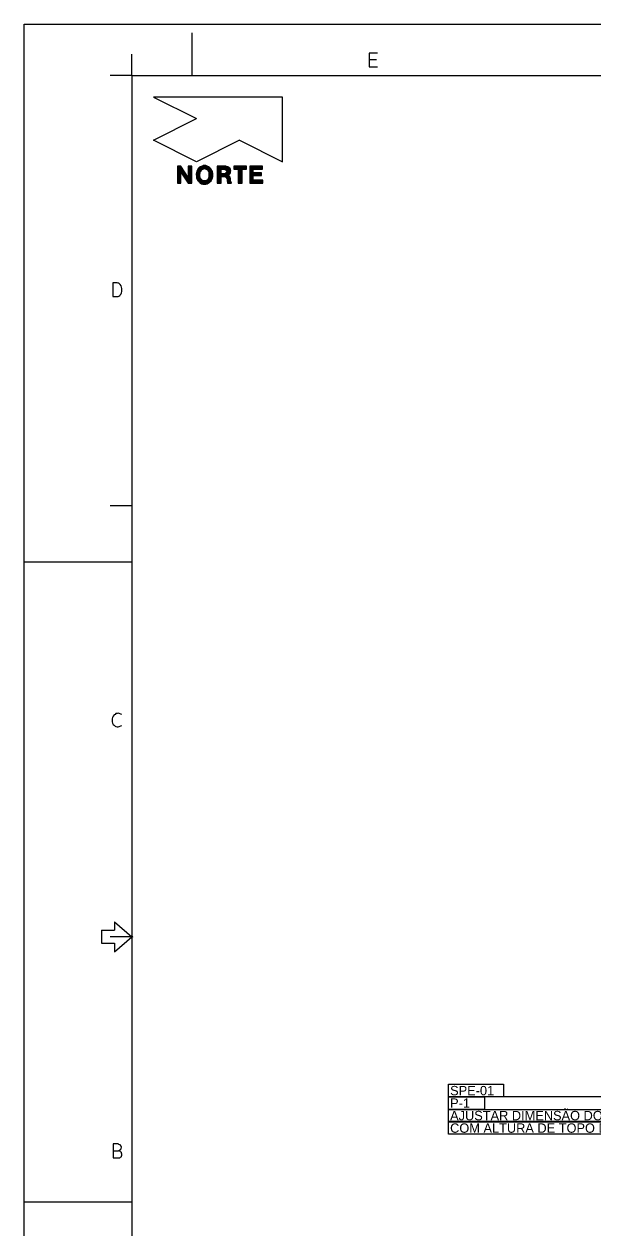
# Model space of a CAD drawing. Extents: x 0 to 597, y 0 to 422.
# Drawn here: x 0 to 132.5, y 141.9 to 421.7 of the extents above; entities that cross this region are included whole.
import ezdxf

# ---------------------------------------------------------------- set-up
doc = ezdxf.new("R2010")
doc.units = 0
doc.header["$MEASUREMENT"] = 0
doc.layers.add('GT_1', color=7, linetype='Continuous')
doc.styles.add('HTX1', font='O8116901', dxfattribs={"width": 1.02})

msp = doc.modelspace()

# ---------------------------------------------------------------- linework, layer by layer
at = {"linetype": 'Continuous'}
msp.add_lwpolyline([(0, 421.74), (597.11, 421.74), (597.11, 0), (0, 0)], close=True, dxfattribs=at)
at = {"layer": 'GT_1', "flags": 128}
for points in [[(0, 417.48), (0, 421.74), (4.26, 421.74)], [(39, 409.8), (39, 419.7)], [(25, 409.8), (25, 414.8)], [(82, 415), (80.1, 415), (80.1, 411.8), (82, 411.8)], [(80.1, 413.5), (81.8, 413.5)], [(25, 409.8), (20, 409.8)], [(25, 409.8), (25, 10)], [(25, 409.8), (583.8, 409.8)], [(60, 404.8), (30, 404.8)], [(30, 404.8), (40, 399.8)], [(60, 389.8), (60, 404.8)], [(30, 394.8), (40, 399.8)], [(40, 389.8), (30, 394.8)], [(50, 394.8), (40, 389.8)], [(50, 394.8), (60, 389.8)], [(36, 384.8), (36.4, 384.8), (36.4, 387.4), (38.1, 384.8), (38.9, 384.8), (38.9, 388.8), (38.1, 388.8), (38.1, 386.1), (36.4, 388.8), (35.6, 388.8), (35.6, 384.8), (36, 384.8)], [(35.6, 388.6), (36.5, 388.6)], [(35.6, 388.4), (36.7, 388.4)], [(35.6, 388.2), (36.8, 388.2)], [(35.6, 388), (36.9, 388)], [(35.6, 387.8), (37, 387.8)], [(35.6, 387.6), (37.2, 387.6)], [(35.6, 387.4), (36.4, 387.4)], [(35.6, 387.2), (36.4, 387.2)], [(35.6, 387), (36.4, 387)], [(35.6, 386.8), (36.4, 386.8)], [(35.6, 386.6), (36.4, 386.6)], [(35.6, 386.4), (36.4, 386.4)], [(36.5, 387.4), (37.3, 387.4)], [(36.6, 387.2), (37.4, 387.2)], [(36.7, 387), (37.5, 387)], [(36.8, 386.8), (37.7, 386.8)], [(37, 386.6), (37.8, 386.6)], [(37.1, 386.4), (37.9, 386.4)], [(38.1, 388.6), (38.9, 388.6)], [(38.1, 388.4), (38.9, 388.4)], [(38.1, 388.2), (38.9, 388.2)], [(38.1, 388), (38.9, 388)], [(38.1, 387.8), (38.9, 387.8)], [(38.1, 387.6), (38.9, 387.6)], [(38.1, 387.4), (38.9, 387.4)], [(38.1, 387.2), (38.9, 387.2)], [(38.1, 387), (38.9, 387)], [(38.1, 386.8), (38.9, 386.8)], [(38.1, 386.6), (38.9, 386.6)], [(38.1, 386.4), (38.9, 386.4)], [(40, 386.6), (40, 386.4), (40, 386), (40.2, 385.7), (40.4, 385.4), (40.6, 385.1), (40.9, 384.9), (41.2, 384.7), (41.5, 384.6), (41.9, 384.6), (42.2, 384.6), (42.5, 384.7), (42.8, 384.9), (43.1, 385.1), (43.4, 385.4), (43.6, 385.7), (43.7, 386), (43.8, 386.4), (43.8, 386.8), (43.8, 387.1), (43.7, 387.5), (43.6, 387.8), (43.4, 388.1), (43.1, 388.4), (42.8, 388.6), (42.5, 388.8), (42.2, 388.9), (41.9, 388.9), (41.6, 388.9), (41.4, 388.8), (41.1, 388.7), (40.9, 388.6), (40.7, 388.5), (40.5, 388.3), (40.3, 388.1), (40.2, 387.8), (40.1, 387.6), (40, 387.3), (39.9, 387), (39.9, 386.8), (40, 386.6)], [(39.9, 387), (40.8, 387)], [(39.9, 386.8), (40.8, 386.8)], [(39.9, 386.6), (40.8, 386.6)], [(40, 387.4), (40.9, 387.4)], [(40, 387.2), (40.9, 387.2)], [(40, 386.4), (40.8, 386.4)], [(40.1, 387.6), (41, 387.6)], [(40.2, 387.8), (41.1, 387.8)], [(40.3, 388), (41.3, 388)], [(40.4, 388.2), (41.7, 388.2)], [(40.6, 388.4), (43.1, 388.4)], [(40.8, 386.9), (40.8, 387), (40.9, 387.2), (40.9, 387.5), (41.1, 387.7), (41.2, 387.9), (41.3, 388), (41.5, 388.1), (41.7, 388.2), (41.9, 388.2), (42.1, 388.2), (42.2, 388.1), (42.4, 388), (42.6, 387.9), (42.7, 387.7), (42.8, 387.5), (42.9, 387.2), (42.9, 387), (42.9, 386.7), (42.9, 386.5), (42.9, 386.2), (42.8, 386), (42.7, 385.8), (42.6, 385.6), (42.4, 385.5), (42.3, 385.4), (42.1, 385.4), (41.9, 385.4), (41.7, 385.4), (41.5, 385.4), (41.3, 385.5), (41.2, 385.7), (41, 385.8), (40.9, 386), (40.9, 386.2), (40.8, 386.5), (40.8, 386.7), (40.8, 386.9)], [(40.9, 388.6), (42.9, 388.6)], [(41.3, 388.8), (42.5, 388.8)], [(42, 388.2), (43.3, 388.2)], [(42.4, 388), (43.5, 388)], [(42.6, 387.8), (43.6, 387.8)], [(42.7, 387.6), (43.7, 387.6)], [(42.8, 387.4), (43.7, 387.4)], [(42.9, 387.2), (43.8, 387.2)], [(42.9, 387), (43.8, 387)], [(42.9, 386.8), (43.8, 386.8)], [(42.9, 386.6), (43.8, 386.6)], [(42.9, 386.4), (43.8, 386.4)], [(45.3, 384.8), (45.7, 384.8), (45.7, 386.4), (46.3, 386.4), (46.5, 386.4), (46.7, 386.3), (46.9, 386.2), (47, 386), (47.1, 385.8), (47.1, 385.5), (47.2, 384.8), (48.1, 384.8), (47.9, 385.4), (47.9, 385.9), (47.8, 386.2), (47.7, 386.4), (47.6, 386.5), (47.5, 386.6), (47.3, 386.7), (47.5, 386.8), (47.7, 386.9), (47.8, 387.1), (47.9, 387.2), (47.9, 387.5), (48, 387.7), (47.9, 387.9), (47.9, 388.1), (47.8, 388.2), (47.6, 388.4), (47.5, 388.5), (47.3, 388.6), (47, 388.7), (46.8, 388.8), (46.6, 388.8), (44.8, 388.8), (44.8, 384.8), (45.3, 384.8)], [(44.8, 388.6), (47.3, 388.6)], [(44.8, 388.4), (47.6, 388.4)], [(44.8, 388.2), (47.8, 388.2)], [(44.8, 388), (45.7, 388)], [(44.8, 387.8), (45.7, 387.8)], [(44.8, 387.6), (45.7, 387.6)], [(44.8, 387.4), (45.7, 387.4)], [(44.8, 387.2), (45.7, 387.2)], [(44.8, 387), (47.7, 387)], [(44.8, 386.8), (47.5, 386.8)], [(44.8, 386.6), (47.5, 386.6)], [(44.8, 386.4), (47.7, 386.4)], [(46.2, 387), (45.7, 387), (45.7, 388.1), (46.6, 388.1), (47.2, 387.6), (46.6, 387), (46.2, 387)], [(46.9, 388), (47.9, 388)], [(47, 387.2), (47.9, 387.2)], [(47.1, 387.8), (48, 387.8)], [(47.2, 387.6), (48, 387.6)], [(47.2, 387.4), (47.9, 387.4)], [(50.2, 384.8), (50.6, 384.8), (50.6, 388.1), (51.6, 388.1), (51.6, 388.8), (48.7, 388.8), (48.7, 388.1), (49.7, 388.1), (49.7, 384.8), (50.2, 384.8)], [(48.7, 388.6), (51.6, 388.6)], [(48.7, 388.4), (51.6, 388.4)], [(48.7, 388.2), (51.6, 388.2)], [(49.7, 388), (50.6, 388)], [(49.7, 387.8), (50.6, 387.8)], [(49.7, 387.6), (50.6, 387.6)], [(49.7, 387.4), (50.6, 387.4)], [(49.7, 387.2), (50.6, 387.2)], [(49.7, 387), (50.6, 387)], [(49.7, 386.8), (50.6, 386.8)], [(49.7, 386.6), (50.6, 386.6)], [(49.7, 386.4), (50.6, 386.4)], [(53.9, 384.8), (55.4, 384.8), (55.4, 385.5), (53.2, 385.5), (53.2, 386.6), (55.1, 386.6), (55.1, 387.2), (53.2, 387.2), (53.2, 388.1), (55.3, 388.1), (55.3, 388.8), (52.4, 388.8), (52.4, 384.8), (53.9, 384.8)], [(52.4, 388.6), (55.3, 388.6)], [(52.4, 388.4), (55.3, 388.4)], [(52.4, 388.2), (55.3, 388.2)], [(52.4, 388), (53.2, 388)], [(52.4, 387.8), (53.2, 387.8)], [(52.4, 387.6), (53.2, 387.6)], [(52.4, 387.4), (53.2, 387.4)], [(52.4, 387.2), (55.1, 387.2)], [(52.4, 387), (55.1, 387)], [(52.4, 386.8), (55.1, 386.8)], [(52.4, 386.6), (55.1, 386.6)], [(52.4, 386.4), (53.2, 386.4)], [(35.6, 386.2), (36.4, 386.2)], [(35.6, 386), (36.4, 386)], [(35.6, 385.8), (36.4, 385.8)], [(35.6, 385.6), (36.4, 385.6)], [(35.6, 385.4), (36.4, 385.4)], [(35.6, 385.2), (36.4, 385.2)], [(35.6, 385), (36.4, 385)], [(35.6, 384.8), (36.4, 384.8)], [(37.2, 386.2), (38, 386.2)], [(37.3, 386), (38.9, 386)], [(37.5, 385.8), (38.9, 385.8)], [(37.6, 385.6), (38.9, 385.6)], [(37.7, 385.4), (38.9, 385.4)], [(37.8, 385.2), (38.9, 385.2)], [(38, 385), (38.9, 385)], [(38.1, 386.2), (38.9, 386.2)], [(38.1, 384.8), (38.9, 384.8)], [(40, 386.2), (40.9, 386.2)], [(40, 386), (40.9, 386)], [(40.1, 385.8), (41.1, 385.8)], [(40.2, 385.6), (41.2, 385.6)], [(40.3, 385.4), (41.6, 385.4)], [(40.5, 385.2), (43.2, 385.2)], [(40.7, 385), (43, 385)], [(41.1, 384.8), (42.7, 384.8)], [(42.2, 385.4), (43.4, 385.4)], [(42.5, 385.6), (43.5, 385.6)], [(42.7, 385.8), (43.6, 385.8)], [(42.8, 386), (43.7, 386)], [(42.9, 386.2), (43.8, 386.2)], [(44.8, 386.2), (45.7, 386.2)], [(44.8, 386), (45.7, 386)], [(44.8, 385.8), (45.7, 385.8)], [(44.8, 385.6), (45.7, 385.6)], [(44.8, 385.4), (45.7, 385.4)], [(44.8, 385.2), (45.7, 385.2)], [(44.8, 385), (45.7, 385)], [(44.8, 384.8), (45.7, 384.8)], [(46.8, 386.2), (47.8, 386.2)], [(47, 386), (47.8, 386)], [(47.1, 385.8), (47.9, 385.8)], [(47.1, 385.6), (47.9, 385.6)], [(47.1, 385.4), (47.9, 385.4)], [(47.1, 385.2), (48, 385.2)], [(47.2, 385), (48, 385)], [(47.2, 384.8), (48.1, 384.8)], [(49.7, 386.2), (50.6, 386.2)], [(49.7, 386), (50.6, 386)], [(49.7, 385.8), (50.6, 385.8)], [(49.7, 385.6), (50.6, 385.6)], [(49.7, 385.4), (50.6, 385.4)], [(49.7, 385.2), (50.6, 385.2)], [(49.7, 385), (50.6, 385)], [(49.7, 384.8), (50.6, 384.8)], [(52.4, 386.2), (53.2, 386.2)], [(52.4, 386), (53.2, 386)], [(52.4, 385.8), (53.2, 385.8)], [(52.4, 385.6), (53.2, 385.6)], [(52.4, 385.4), (55.4, 385.4)], [(52.4, 385.2), (55.4, 385.2)], [(52.4, 385), (55.4, 385)], [(52.4, 384.8), (55.4, 384.8)], [(21.7, 358.5), (21.8, 358.5), (22, 358.6), (22.2, 358.7), (22.3, 358.9), (22.5, 359.1), (22.6, 359.4), (22.7, 359.7), (22.7, 360.1), (22.7, 360.4), (22.6, 360.7), (22.5, 361), (22.3, 361.3), (22.2, 361.4), (22, 361.6), (21.8, 361.6), (21.6, 361.7), (20.6, 361.7), (20.6, 358.5), (21.6, 358.5), (21.7, 358.5)], [(25, 309.9), (20, 309.9)], [(0.2, 296.9), (25, 296.9)], [(22.7, 261.5), (21.8, 261.8), (21.6, 261.7), (21.3, 261.7), (21.1, 261.5), (20.9, 261.4), (20.7, 261.1), (20.5, 260.8), (20.4, 260.5), (20.4, 260.2), (20.4, 259.8), (20.5, 259.5), (20.7, 259.2), (20.9, 259), (21.1, 258.8), (21.3, 258.7), (21.6, 258.6), (21.8, 258.6), (22.7, 258.9)], [(21, 213.4), (21, 211.4)], [(21, 213.4), (25, 209.9)], [(18, 211.4), (18, 208.4), (21, 208.4), (21, 206.4), (25, 209.9)], [(18, 211.4), (21, 211.4)], [(24.9, 210), (25, 210.1), (25.2, 209.9), (25, 209.7), (24.8, 209.9), (24.9, 210)], [(25, 210), (25.1, 209.9), (25, 209.8), (24.9, 209.9), (25, 210)], [(25, 209.9), (20, 209.9)], [(184.458, 181.76), (159.75, 172.743), (111.299, 172.743)], [(98.523, 175.654), (111.299, 175.654), (111.299, 172.743), (98.523, 172.743), (98.523, 175.654)], [(98.523, 172.743), (106.826, 172.743), (106.826, 169.832), (98.523, 169.832), (98.523, 172.743)], [(98.523, 169.832), (173.055, 169.832), (173.055, 166.992), (98.523, 166.992), (98.523, 169.832)], [(98.523, 166.921), (161.764, 166.921), (161.764, 164.081), (98.523, 164.081), (98.523, 166.921)], [(20.7, 160.2), (21.9, 160.2), (22.2, 160.3), (22.4, 160.5), (22.5, 160.7), (22.6, 161.1), (22.5, 161.3), (22.3, 161.6), (22, 161.7), (21.8, 161.8), (20.7, 161.8), (20.7, 158.6), (21.9, 158.6), (22.1, 158.6), (22.2, 158.6), (22.4, 158.7), (22.5, 158.8), (22.6, 158.9), (22.6, 159), (22.7, 159.2), (22.7, 159.3), (22.7, 159.5), (22.6, 159.6), (22.6, 159.8), (22.5, 159.9), (22.4, 160), (22.2, 160.1), (22.1, 160.2), (21.9, 160.2)], [(0.2, 148.4), (25, 148.4)]]:
    msp.add_lwpolyline(points, dxfattribs=at)

# ---------------------------------------------------------------- texts
at = {"layer": 'GT_1', "style": 'HTX1', "width": 1.02}
for s, height, p in [('SPE-01', 2.1744, (98.878, 173.098)), ('P-1', 2.1744, (98.878, 170.199)), ('AJUSTAR DIMENSÃO DO PATIM DE ACORDO', 2.17437, (98.878, 167.3)), ('COM ALTURA DE TOPO DO SUPORTE', 2.17437, (98.878, 164.401))]:
    msp.add_text(s, height=height, dxfattribs=at).set_placement(p)

doc.saveas('drawing.dxf')
